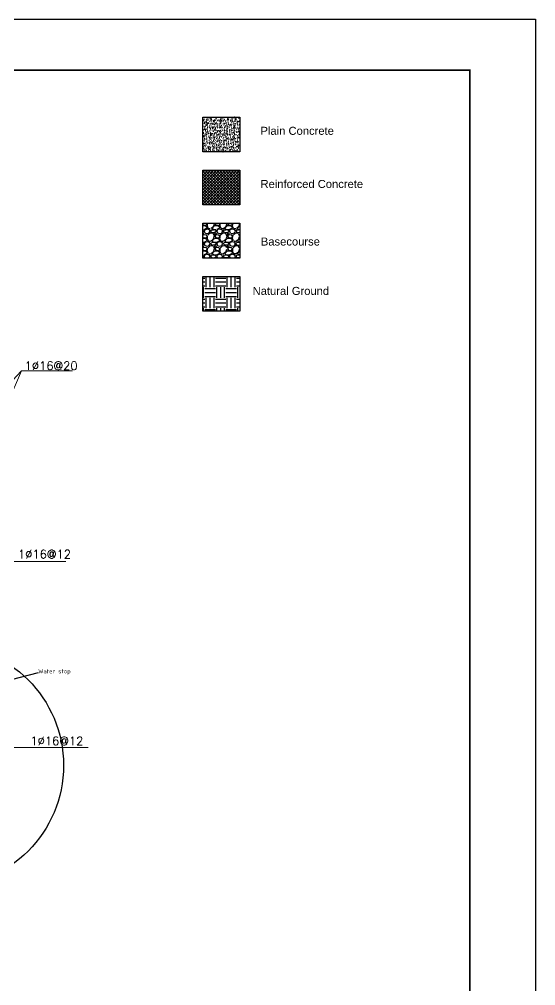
# Model space of a CAD drawing. Extents: x 166525 to 167198, y 178739 to 179747.
# Drawn here: x 167091.22 to 167103.51, y 179029.18 to 179052.19 of the extents above; entities that cross this region are included whole.
import ezdxf

# ---------------------------------------------------------------- set-up
doc = ezdxf.new("R2010")
doc.units = 0
doc.header["$MEASUREMENT"] = 0
doc.linetypes.add('AUSGEZOGEN', pattern=[0])
doc.layers.get('0').update_dxf_attribs({"linetype": 'CONTINUOUS'})
for name, color, linetype in [('000FRAME', 7, 'CONTINUOUS'), ('006COL', 5, 'CONTINUOUS'), ('007HATH', 8, 'CONTINUOUS'), ('BEAM-DIM', 4, 'CONTINUOUS'), ('COVER', 7, 'CONTINUOUS'), ('LAYER40', 7, 'AUSGEZOGEN'), ('Line 1', 2, 'CONTINUOUS'), ('MHATCH', 8, 'CONTINUOUS'), ('outdim', 42, 'CONTINUOUS'), ('TEXTE', 7, 'AUSGEZOGEN'), ('TXT', 6, 'CONTINUOUS')]:
    doc.layers.add(name, color=color, linetype=linetype)
doc.layers.add('LINE', color=8, linetype='CONTINUOUS', lineweight=9)
doc.styles.add('ISO8', font='iso8')
doc.styles.add('ROMANS', font='romans.shx')

msp = doc.modelspace()

# ---------------------------------------------------------------- hatches: boundary and pattern name
at = {"linetype": 'Continuous'}
h = msp.add_hatch(dxfattribs=at)
h.set_pattern_fill('EARTH', color=8, style=0)
h.set_pattern_definition([(0, (428.8889, -203.16002), (0.25, 0.25), [0.25, -0.25]), (0, (428.8889, -203.06627), (0.25, 0.25), [0.25, -0.25]), (0, (428.8889, -202.97252), (0.25, 0.25), [0.25, -0.25]), (90, (428.92016, -202.94127), (-0.25, 0.25), [0.25, -0.25]), (90, (429.0139, -202.94127), (-0.25, 0.25), [0.25, -0.25]), (90, (429.10766, -202.94127), (-0.25, 0.25), [0.25, -0.25])])
h.paths.add_polyline_path([(167096.47095, 179046.06478), (167095.5886, 179046.06478), (167095.5886, 179045.23812), (167096.47095, 179045.23812)])
at = {"layer": '006COL'}
h = msp.add_hatch(dxfattribs=at)
h.set_pattern_fill('ANSI37', color=8, scale=0.38995, angle=90, style=0)
h.set_pattern_definition([(135, (166965.112346, 178927.23298), (-0.034467066, -0.034467066), []), (225, (166965.112346, 178927.23298), (0.034467066, -0.034467066), [])])
h.paths.add_polyline_path([(167095.5886, 179048.59561), (167095.5886, 179047.76896), (167096.47095, 179047.76896), (167096.47095, 179048.59561)])
at = {"layer": '007HATH'}
h = msp.add_hatch(dxfattribs=at)
h.set_pattern_fill('AR-CONC', color=8, scale=0.015598, angle=270, style=0)
h.set_pattern_definition([(320, (166968.983345, 178926.47985), (-0.009788086, -0.11187834), [0.01169851, -0.12868361]), (265, (166968.98334, 178926.47985), (0.11732703, 0.02164245), [0.00935881, -0.10294689]), (10.451444, (166968.98253, 178926.47053), (0.10753894, -0.09023589), [0.009942204, -0.10936424]), (316.1842, (166969.01454, 178926.47985), (-0.02581772, -0.16646845), [0.01754777, -0.19302542]), (6.63564, (166969.01239, 178926.46598), (0.15194315, -0.1457887), [0.01491331, -0.16404645]), (261.18416, (166969.01454, 178926.47985), (0.15194315, -0.1457887), [0.01403821, -0.15442033]), (291, (166969.00674, 178926.464255), (-0.06280055, -0.09310564), [0.01169851, -0.12868361]), (236, (166969.00674, 178926.46426), (0.113109, -0.03795236), [0.00935881, -0.10294689]), (341.451445, (166969.00151, 178926.4565), (0.05030845, -0.131058), [0.0099422, -0.10936424]), (307.5, (166968.983345, 178926.479853), (0.051924828, -0.001896696), [0, -0.101699048, 0, -0.10450669, 0, -0.10333684]), (277.5, (166968.983345, 178926.479853), (0.061520392, -0.041033622), [0, -0.059584411, 0, -0.099359346, 0, -0.039384984]), (237.5, (166968.983345, 178926.514637), (-0.003518112, -0.083265695), [0, -0.038995034, 0, -0.121664505, 0, -0.16143944]), (227.5, (166968.983345, 178926.530235), (0.01561439, -0.090965457), [0, -0.050693544, 0, -0.08079771, 0, -0.1146454])])
h.paths.add_polyline_path([(167096.47095, 179049.86103), (167095.5886, 179049.86103), (167095.5886, 179049.03437), (167096.47095, 179049.03437)])
at = {"layer": 'Line 1', "linetype": 'Continuous'}
h = msp.add_hatch(dxfattribs=at)
h.set_pattern_fill('GRAVEL', color=8, scale=0.3, style=0)
h.set_pattern_definition([(228.012787504, (429.104907, -202.860025), (-2.4, -2.7), [0.0403608, -3.99572641412]), (184.969740728, (429.077907, -202.890025), (3.6, 0.3), [0.0692604, -6.85677742837]), (132.510447078, (429.008907, -202.896025), (3, -3.3), [0.0488364, -4.83480977883]), (267.273689006, (428.891907, -202.971025), (0.3, 6), [0.0630714, -6.2440674125]), (292.833654178, (428.888907, -203.034025), (-1.5, 3.6), [0.0618465, -6.12281193843]), (357.273689006, (428.912907, -203.091025), (-6, 0.3), [0.0630714, -6.2440674125]), (37.6942404667, (428.975907, -203.094025), (-3.9, -3), [0.0834087, -8.25745456467]), (72.255328375, (429.041907, -203.043025), (2.1, 6.6), [0.0787464, -7.79589644904]), (121.429565615, (429.065907, -202.968025), (-2.4, 3.9), [0.063285, -6.26522193292]), (175.236358309, (429.032907, -202.914025), (3.3, -0.3), [0.0722496, -3.54022877364]), (222.397437798, (428.960907, -202.908025), (-3.6, -3.3), [0.0934344, -9.25001250144]), (138.814074834, (429.188907, -202.974025), (-2.1, 1.8), [0.0318903, -3.15715344382]), (171.46923439, (429.164907, -202.953025), (3.9, -0.6), [0.0606711, -6.00645342485]), (225, (429.1049, -202.94402), (-3e-17, -0.3), [0.0424263, -0.3818377687]), (203.198590514, (429.083907, -202.908025), (1.5, 0.6), [0.0228474, -2.26188453176]), (291.801409486, (429.062907, -202.917025), (-0.3, 0.9), [0.0323109, -1.58323854214]), (30.963756532, (429.074907, -202.947025), (0.9, 0.6), [0.0524787, -1.69680686845]), (161.565051177, (429.11991, -202.92002), (0.6, -0.3), [0.0379473, -0.91073599805]), (16.389540334, (428.888907, -202.917025), (3, 0.9), [0.05316, -5.262853544]), (70.346175942, (428.939907, -202.902025), (-1.2000000000004, -3.300000000001), [0.0445983, -4.4152223242]), (293.198590514, (429.119907, -202.860025), (-0.6, 1.5), [0.0456945, -2.23903743176]), (343.610459666, (429.137907, -202.902025), (-3, 0.9), [0.05316, -5.262853544]), (339.44395478, (428.888907, -203.103025), (-1.5, 0.6), [0.051264, -2.5119371236]), (294.775140569, (428.936907, -203.121025), (-1.5, 3.3), [0.0429534, -4.252392919]), (66.801409486, (429.122907, -203.160025), (0.6, 1.5), [0.0456945, -2.23903743176]), (17.354024636, (429.140907, -203.118025), (-3.9, -1.2), [0.0502893, -4.97862708427]), (69.44395478, (428.975907, -203.160025), (-0.6, -1.5), [0.025632, -2.5375691236]), (101.309932474, (429.104907, -203.160025), (-0.3, 1.2), [0.015297, -1.51440885408]), (165.963756532, (429.10191, -203.145025), (0.9, -0.3), [0.0618465, -1.1750851877]), (186.009005957, (429.041907, -203.130025), (3, 0.3), [0.057315, -5.67417695236]), (303.690067526, (429.07491, -202.974025), (-0.3, 0.6), [0.0432666, -1.03839878264]), (353.157226587, (429.098907, -203.010025), (5.1, -0.6), [0.0755382, -7.4782687872]), (60.945395901, (429.173907, -203.019025), (-1.2, -2.1), [0.0308868, -3.0578022423]), (90, (429.1889, -202.99202), (-0.3, 0.3), [0.018, -0.282]), (120.256437164, (429.035907, -203.121025), (1.2, -2.1), [0.0416772, -4.12605599683]), (48.012787504, (429.014907, -203.085025), (2.4, 2.7), [0.0807216, -3.95536561412]), (0, (429.0689, -203.02502), (0.3, 0.3), [0.078, -0.222]), (325.304846469, (429.146907, -203.025025), (3, -2.1), [0.0474342, -4.69598229025]), (254.054604099, (429.185907, -203.052025), (-0.3, -1.2), [0.0436806, -2.1403523668]), (207.645975364, (429.173907, -203.094025), (-5.7, -3), [0.0711195, -7.04084225468]), (175.42607874, (429.110907, -203.127025), (-3.9, 0.3), [0.0752397, -7.4487220224])])
h.paths.add_polyline_path([(167096.47095, 179047.3302), (167095.5886, 179047.3302), (167095.5886, 179046.50354), (167096.47095, 179046.50354)])

# ---------------------------------------------------------------- linework, layer by layer
at = {"layer": '000FRAME', "color": 7}
for points in [[(167096.47095, 179049.86103), (167096.47095, 179049.03437), (167095.5886, 179049.03437), (167095.5886, 179049.86103)], [(167096.47095, 179048.59561), (167096.47095, 179047.76896), (167095.5886, 179047.76896), (167095.5886, 179048.59561)], [(167096.47095, 179047.3302), (167096.47095, 179046.50354), (167095.5886, 179046.50354), (167095.5886, 179047.3302)], [(167096.47095, 179046.06478), (167096.47095, 179045.23812), (167095.5886, 179045.23812), (167095.5886, 179046.06478)]]:
    msp.add_lwpolyline(points, close=True, dxfattribs=at)
at = {"layer": 'COVER', "flags": 128}
msp.add_lwpolyline([(167043.58395, 179052.18647), (167103.5052, 179052.18647), (167103.5052, 179009.86397), (167043.58395, 179009.86397)], close=True, dxfattribs=at)
at = {"layer": 'LAYER40', "color": 1, "linetype": 'AUSGEZOGEN'}
msp.add_line((167090.82446, 179036.41357), (167091.67665, 179036.63819), dxfattribs=at)
at = {"layer": 'LINE', "linetype": 'Continuous'}
for p, q in [((167090.96097, 179043.47877), (167091.27931, 179043.8206)), ((167090.96097, 179043.07877), (167091.27931, 179043.8206)), ((167091.27931, 179043.8206), (167092.48683, 179043.8206)), ((167091.00537, 179039.28408), (167092.32914, 179039.28408)), ((167092.86442, 179034.85603), (167091.00537, 179034.85603))]:
    msp.add_line(p, q, dxfattribs=at)
at = {"layer": 'MHATCH', "const_width": 0.03562, "flags": 128}
msp.add_lwpolyline([(167045.15145, 179050.97522), (167101.9377, 179050.97522), (167101.9377, 179011.07522), (167045.15145, 179011.07522)], close=True, dxfattribs=at)
at = {"layer": 'MHATCH'}
msp.add_lwpolyline([(167045.5077, 179050.97522), (167101.9377, 179050.97522), (167101.9377, 179011.07522)], dxfattribs=at)
at = {"layer": 'outdim'}
msp.add_circle((167089.39434, 179034.42646), 2.88252, dxfattribs=at)

# ---------------------------------------------------------------- texts
at = {"layer": 'BEAM-DIM', "style": 'ROMANS'}
for s, p in [('1%%C16@20', (167091.35069, 179043.83958)), ('1%%C16@12', (167091.19246, 179039.35479)), ('1%%C16@12', (167091.48845, 179034.90908))]:
    msp.add_text(s, height=0.2, dxfattribs=at).set_placement(p)
at = {"layer": 'TEXTE', "color": 1, "style": 'ISO8'}
msp.add_text('Water stop', height=0.1, dxfattribs=at).set_placement((167091.67376, 179036.61797))
at = {"layer": 'TXT', "color": 7, "char_height": 0.1904466, "width": 2.9052944, "attachment_point": 2}
for s, insert in [('{\\fArial|b0|i0|c0|p34;Plain Concrete}', (167097.83358, 179049.62777)), ('{\\fArial|b0|i0|c0|p34;Reinforced Concrete}', (167098.18136, 179048.36235)), ('{\\fArial|b0|i0|c0|p34;Basecourse }', (167097.67125, 179046.99188)), ('{\\fArial|b0|i0|c0|p34;Natural Ground}', (167097.68304, 179045.81648))]:
    msp.add_mtext(s, dxfattribs=dict(at, insert=insert))

doc.saveas('drawing.dxf')
